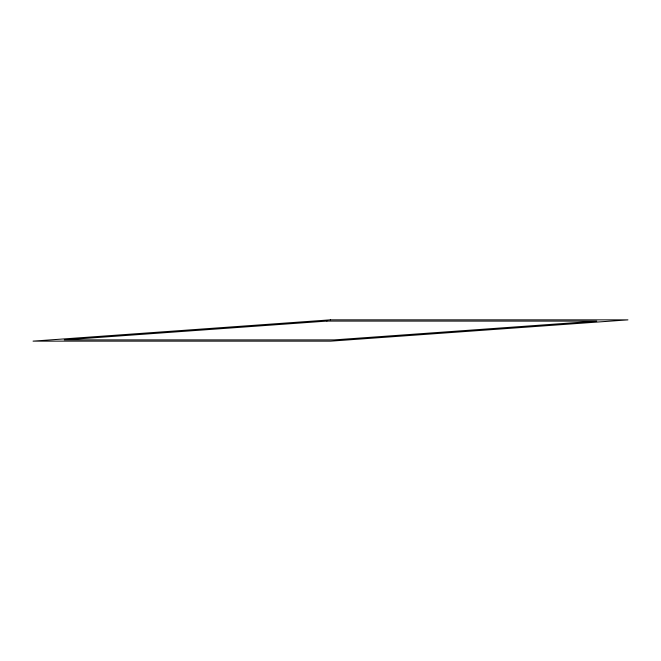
<?xml version="1.0" encoding="UTF-8"?>
<svg xmlns="http://www.w3.org/2000/svg" width="661" height="661" viewBox="0 0 661 661"><rect width="100%" height="100%" fill="white"/><g stroke="black" fill="none" stroke-linecap="round" stroke-linejoin="round"><path stroke-width="0.99" d="M330.351 319.85L33.05 341.134L330.649 341.15L627.95 319.866L330.351 319.85M326.906 321.089L64.233 339.894L334.094 339.911L596.767 321.106L326.906 321.089"/></g></svg>
